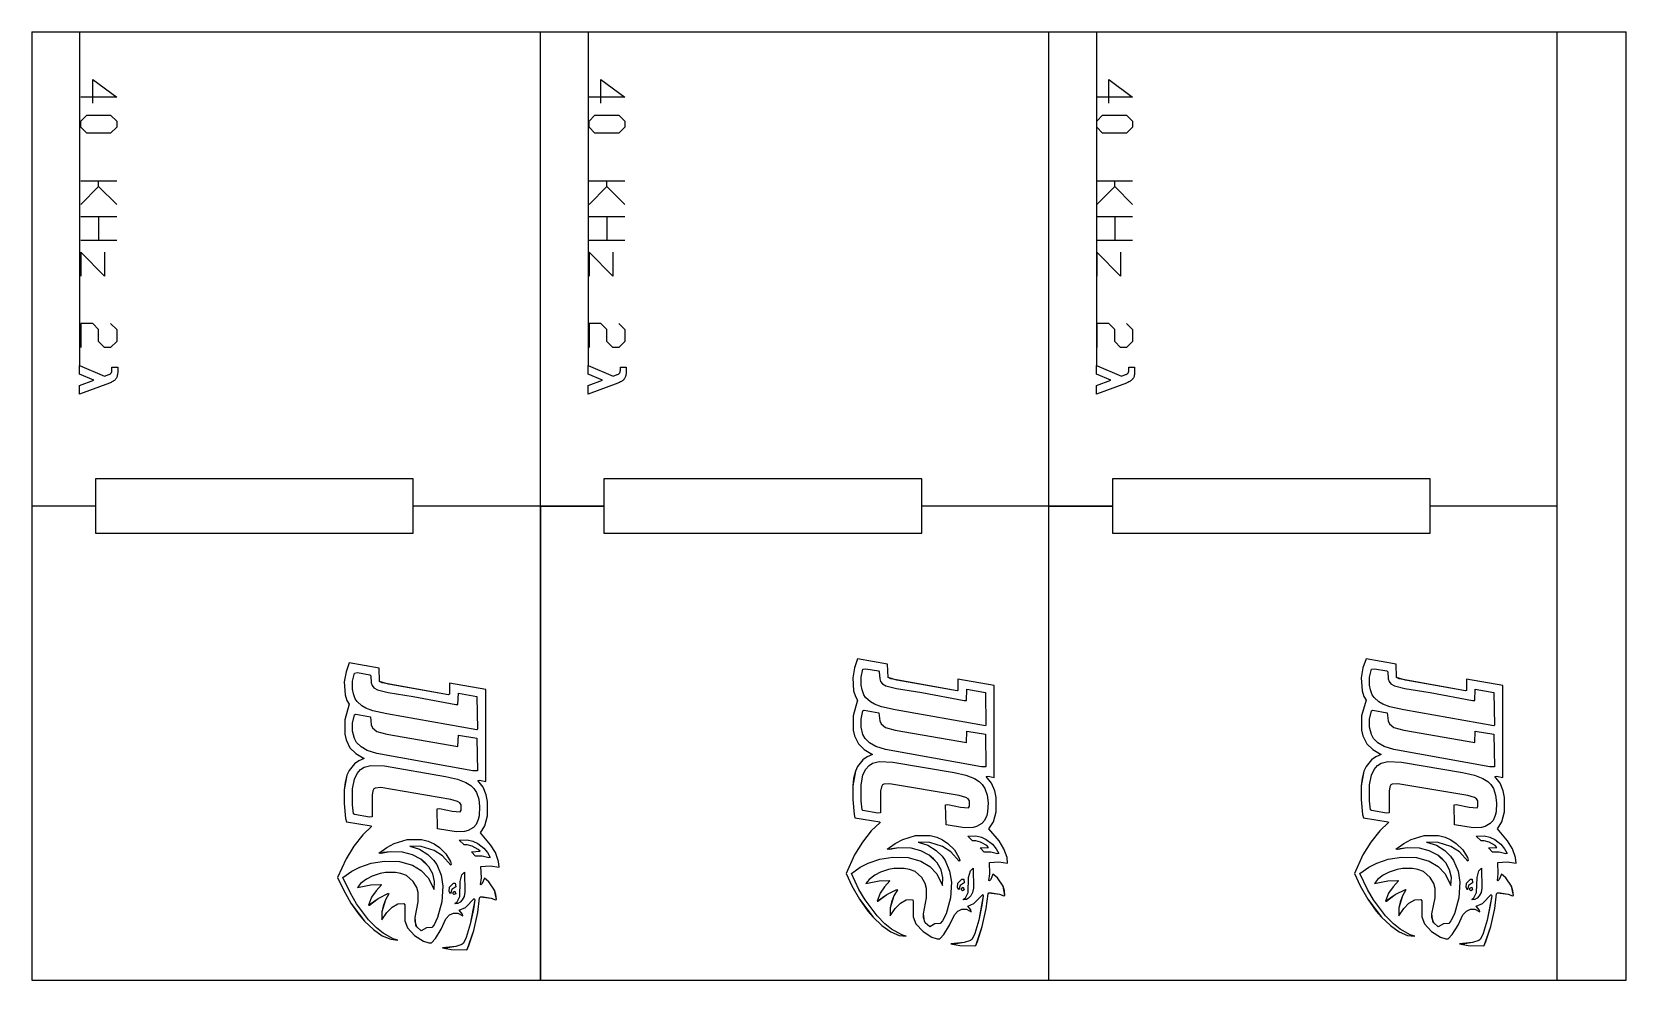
# Model space of a CAD drawing. Extents: x -1 to 500, y -2 to 297.
import ezdxf

# ---------------------------------------------------------------- set-up
doc = ezdxf.new("R2010")
doc.units = 0
for name, color, linetype in [('BOUNDS', 220, 'CONTINUOUS'), ('CONSTRUCTION_LINES', 30, 'CONTINUOUS'), ('CUT_1', 50, 'CONTINUOUS'), ('CUT_2', 10, 'CONTINUOUS'), ('SCAN', 90, 'CONTINUOUS')]:
    doc.layers.add(name, color=color, linetype=linetype)

msp = doc.modelspace()

# ---------------------------------------------------------------- linework, layer by layer
at = {"layer": 'BOUNDS'}
for p, q in [((-1.31, 296.75), (-1.31, -1.7)), ((-1.31, 296.75), (500.34, 296.75)), ((500.34, -1.7), (500.34, 296.75)), ((-1.31, -1.7), (500.34, -1.7))]:
    msp.add_line(p, q, dxfattribs=at)
at = {"layer": 'CONSTRUCTION_LINES'}
for p, q in [((-1.31, 296.75), (-1.31, 296.75)), ((-1.31, 296.75), (13.69, 296.75)), ((13.69, 296.75), (13.69, 281.75)), ((158.69, 296.75), (173.69, 296.75)), ((173.69, 296.75), (173.69, 281.75)), ((318.69, 296.75), (333.69, 296.75)), ((333.69, 296.75), (333.69, 281.75)), ((13.69, 281.75), (13.69, 191.75)), ((173.69, 281.75), (173.69, 191.75)), ((333.69, 281.75), (333.69, 191.75)), ((158.69, 147.52), (158.69, -1.7)), ((158.69, 147.52), (178.69, 147.52)), ((318.69, 147.52), (338.69, 147.52))]:
    msp.add_line(p, q, dxfattribs=at)
at = {"layer": 'CONSTRUCTION_LINES', "color": 3}
for points in [[(17.85, 274.26), (17.85, 281.77), (25.37, 276.15), (14.06, 276.15)], [(177.72, 274.26), (177.72, 281.77), (185.24, 276.15), (174, 276.15)], [(337.52, 274.26), (337.52, 281.77), (345.04, 276.15), (333.8, 276.15)], [(14.06, 249.88), (25.37, 249.88)], [(19.68, 248.06), (14.06, 242.37)], [(25.37, 242.37), (19.68, 248.06), (19.68, 249.88)], [(174, 249.88), (185.24, 249.88)], [(179.62, 248.06), (174, 242.37)], [(185.24, 242.37), (179.62, 248.06), (179.62, 249.88)], [(333.8, 249.88), (345.04, 249.88)], [(339.42, 248.06), (333.8, 242.37)], [(345.04, 242.37), (339.42, 248.06), (339.42, 249.88)], [(14.06, 238.64), (25.37, 238.64)], [(19.68, 238.64), (19.68, 231.13)], [(174, 238.64), (185.24, 238.64)], [(179.62, 238.64), (179.62, 231.13)], [(333.8, 238.64), (345.04, 238.64)], [(339.42, 238.64), (339.42, 231.13)], [(25.37, 231.13), (14.06, 231.13)], [(185.24, 231.13), (174, 231.13)], [(345.04, 231.13), (333.8, 231.13)], [(21.57, 227.41), (21.57, 219.89), (14.06, 227.41), (14.06, 219.89)], [(181.44, 227.41), (181.44, 219.89), (174, 227.41), (174, 219.89)], [(341.24, 227.41), (341.24, 219.89), (333.8, 227.41), (333.8, 219.89)], [(23.47, 204.93), (25.37, 203.03), (25.37, 199.31), (23.47, 197.41), (21.57, 197.41), (19.68, 199.31), (19.68, 203.03), (17.85, 204.93), (14.06, 204.93), (14.06, 197.41)], [(183.34, 204.93), (185.24, 203.03), (185.24, 199.31), (183.34, 197.41), (181.44, 197.41), (179.62, 199.31), (179.62, 203.03), (177.72, 204.93), (174, 204.93), (174, 197.41)], [(343.14, 204.93), (345.04, 203.03), (345.04, 199.31), (343.14, 197.41), (341.24, 197.41), (339.42, 199.31), (339.42, 203.03), (337.52, 204.93), (333.8, 204.93), (333.8, 197.41)]]:
    msp.add_lwpolyline(points, dxfattribs=at)
for points in [[(14.06, 268.64), (15.96, 270.53), (23.47, 270.53), (25.37, 268.64), (25.37, 266.74), (23.47, 264.91), (15.96, 264.91), (14.06, 266.74), (14.06, 268.64)], [(174, 268.64), (175.83, 270.53), (183.34, 270.53), (185.24, 268.64), (185.24, 266.74), (183.34, 264.91), (175.83, 264.91), (174, 266.74), (174, 268.64)], [(333.8, 268.64), (335.62, 270.53), (343.14, 270.53), (345.04, 268.64), (345.04, 266.74), (343.14, 264.91), (335.62, 264.91), (333.8, 266.74), (333.8, 268.64)]]:
    msp.add_lwpolyline(points, close=True, dxfattribs=at)
at = {"layer": 'CUT_1'}
for points in [[(118.69, 147.52), (118.69, 156.1), (18.69, 156.1), (18.69, 147.52)], [(278.69, 147.52), (278.69, 156.1), (178.69, 156.1), (178.69, 147.52)], [(438.69, 147.52), (438.69, 156.1), (338.69, 156.1), (338.69, 147.52)], [(18.69, 147.52), (18.69, 138.95), (118.69, 138.95), (118.69, 147.52)], [(178.69, 147.52), (178.69, 138.95), (278.69, 138.95), (278.69, 147.52)], [(338.69, 147.52), (338.69, 138.95), (438.69, 138.95), (438.69, 147.52)]]:
    msp.add_lwpolyline(points, dxfattribs=at)
at = {"layer": 'CUT_2'}
for p, q in [((158.69, -1.7), (158.69, 296.75)), ((318.69, -1.7), (318.69, 296.75)), ((478.69, -1.7), (478.69, 296.75))]:
    msp.add_line(p, q, dxfattribs=at)
at = {"layer": 'SCAN'}
for p, q in [((18.69, 147.52), (-1.31, 147.52)), ((178.69, 147.52), (118.69, 147.52)), ((338.69, 147.52), (278.69, 147.52)), ((478.69, 147.52), (438.69, 147.52))]:
    msp.add_line(p, q, dxfattribs=at)
for points in [[(21.55, 188.41), (22.85, 188.89), (22.99, 188.94), (23.24, 189.06), (23.4, 189.15), (23.48, 189.22), (23.56, 189.29), (23.63, 189.36), (23.66, 189.39), (23.68, 189.43), (23.73, 189.52), (23.77, 189.62), (23.8, 189.73), (23.83, 189.86), (23.85, 190), (23.87, 190.23), (23.87, 190.41), (23.87, 191.27), (25.69, 191.27), (25.69, 189.68), (25.68, 189.5), (25.67, 189.17), (25.63, 188.86), (25.57, 188.57), (25.5, 188.3), (25.41, 188.05), (25.29, 187.82), (25.16, 187.61), (25.09, 187.51), (25.01, 187.42), (24.84, 187.24), (24.64, 187.06), (24.42, 186.89), (24.17, 186.73), (23.89, 186.58), (23.59, 186.43), (23.27, 186.29), (23.1, 186.23), (13.69, 182.7), (13.69, 185.46), (18.22, 187.18), (13.69, 188.99), (13.69, 191.75)], [(181.55, 188.41), (182.85, 188.89), (182.99, 188.94), (183.24, 189.06), (183.4, 189.15), (183.48, 189.22), (183.56, 189.29), (183.63, 189.36), (183.66, 189.39), (183.68, 189.43), (183.73, 189.52), (183.77, 189.62), (183.8, 189.73), (183.83, 189.86), (183.85, 190), (183.87, 190.23), (183.87, 190.41), (183.87, 191.27), (185.69, 191.27), (185.69, 189.68), (185.68, 189.5), (185.67, 189.17), (185.63, 188.86), (185.57, 188.57), (185.5, 188.3), (185.41, 188.05), (185.29, 187.82), (185.16, 187.61), (185.09, 187.51), (185.01, 187.42), (184.84, 187.24), (184.64, 187.06), (184.42, 186.89), (184.17, 186.73), (183.89, 186.58), (183.59, 186.43), (183.27, 186.29), (183.1, 186.23), (173.69, 182.7), (173.69, 185.46), (178.22, 187.18), (173.69, 188.99), (173.69, 191.75)], [(341.55, 188.41), (342.85, 188.89), (342.99, 188.94), (343.24, 189.06), (343.4, 189.15), (343.48, 189.22), (343.56, 189.29), (343.63, 189.36), (343.66, 189.39), (343.68, 189.43), (343.73, 189.52), (343.77, 189.62), (343.8, 189.73), (343.83, 189.86), (343.85, 190), (343.87, 190.23), (343.87, 190.41), (343.87, 191.27), (345.69, 191.27), (345.69, 189.68), (345.68, 189.5), (345.67, 189.17), (345.63, 188.86), (345.57, 188.57), (345.5, 188.3), (345.41, 188.05), (345.29, 187.82), (345.16, 187.61), (345.09, 187.51), (345.01, 187.42), (344.84, 187.24), (344.64, 187.06), (344.42, 186.89), (344.17, 186.73), (343.89, 186.58), (343.59, 186.43), (343.27, 186.29), (343.1, 186.23), (333.69, 182.7), (333.69, 185.46), (338.22, 187.18), (333.69, 188.99), (333.69, 191.75)], [(135.39, 7.8), (135.67, 7.94), (137.75, 13.93), (139.01, 19.63), (139.56, 24.23), (139.84, 24.5), (143.18, 24.09), (144.57, 23.53), (144.85, 23.67), (144.29, 26.59), (142.49, 29.24), (141.09, 30.35), (140.4, 28.68), (139.98, 28.26), (139.84, 28.4), (140.12, 30.49), (139.98, 34.11), (142.9, 34.25), (145.69, 33.83), (145.55, 35.64), (144.57, 38.42), (143.04, 40.93), (139.84, 44.68), (141.23, 46.91), (142.07, 49.97), (142.07, 54.57), (141.65, 56.65), (140.68, 59.02), (139.01, 61.11), (139.56, 61.25), (141.51, 60.83), (141.51, 89.78), (130.1, 91.73), (130.1, 88.25), (129.82, 88.11), (110.89, 91.45), (108.11, 92.28), (107.97, 96.46), (98.51, 98.13), (97.53, 95.35), (96.97, 92.14), (97.25, 88.11), (97.81, 86.3), (98.51, 85.19), (97.11, 80.17), (97.11, 75.72), (97.53, 73.91), (98.78, 71.41), (100.59, 69.6), (103.24, 68.07), (101.57, 67.37), (100.18, 66.4), (98.51, 64.31), (97.81, 62.78), (96.97, 58.18), (96.97, 53.87), (97.39, 49.14), (97.67, 48.16), (105.46, 46.91), (105.6, 46.63), (102.82, 43.99), (100.04, 40.51), (97.53, 36.47), (94.89, 30.63), (96.7, 26.73), (99.06, 22.55), (103.38, 16.85), (106.16, 14.2), (108.94, 12.26), (111.59, 11.14), (113.81, 10.86), (112.42, 11.28), (109.22, 13.09), (107.13, 14.76), (104.63, 17.27), (100.87, 22.28), (98.92, 25.62), (96.56, 30.63), (99.34, 32.58), (101.85, 33.83), (105.46, 35.08), (109.64, 35.78), (114.37, 35.64), (118.41, 34.52), (121.19, 32.85), (123.42, 30.49), (125.23, 26.87), (125.37, 29.37), (124.81, 31.74), (123.56, 33.97), (121.05, 36.33), (118.41, 37.73), (115.35, 38.56), (111.45, 38.7), (108.53, 38.14), (107.83, 38.28), (110.34, 40.09), (112.7, 41.34), (116.74, 42.6), (121.33, 42.6), (123.42, 42.04), (125.23, 41.2), (126.9, 40.09), (128.99, 38), (130.38, 35.64), (130.66, 34.8), (130.52, 34.52), (127.87, 37.45), (125.23, 39.12), (121.19, 40.37), (117.57, 40.51), (120.63, 39.53), (123.28, 37.86), (125.09, 36.06), (126.06, 34.66), (127.45, 31.32), (128.01, 27.84), (127.73, 22.97), (126.34, 17.96), (125.23, 15.74), (124.53, 14.9), (122.86, 14.76), (121.19, 13.79), (119.8, 15.04), (119.52, 15.6), (119.24, 17.96), (120.22, 22.97), (120.22, 25.9), (119.8, 27.43), (118.69, 29.37), (116.6, 31.18), (114.79, 31.88), (113.12, 32.16), (109.92, 32.16), (108.25, 31.88), (105.74, 31.04), (103.93, 30.07), (102.12, 28.68), (101.15, 27.43), (105.33, 28.26), (108.53, 28.4), (108.67, 28.26), (107, 26.45), (105.6, 24.36), (104.63, 21.86), (107.69, 23.95), (110.89, 25.62), (111.03, 25.48), (109.92, 23.53), (108.8, 19.77), (108.8, 17.27), (110.34, 19.63), (112.01, 21.3), (113.81, 22.28), (115.76, 22.42), (116.04, 22), (116.04, 16.99), (116.88, 14.76), (119.1, 12.39), (121.89, 10.59), (123.56, 10.03), (124.39, 10.03), (125.65, 11.42), (127.45, 14.34), (128.99, 17.54), (130.1, 18.8), (131.35, 19.35), (132.74, 19.35), (134.27, 18.52), (134.13, 19.21), (133.16, 20.33), (135.11, 21.16), (137.89, 23.95), (138.03, 23.53), (136.64, 15.87), (135.39, 11.7), (134.55, 9.89), (134, 9.47), (132.05, 8.92), (127.87, 8.5), (130.66, 7.94)], [(135.39, 7.8), (135.67, 7.94), (136.22, 9.19), (137.75, 13.93), (139.01, 19.63), (139.56, 24.23), (139.84, 24.5), (140.68, 24.5), (143.18, 24.09), (144.57, 23.53), (144.85, 23.67), (144.71, 25.2), (144.29, 26.59), (142.49, 29.24), (141.09, 30.35), (140.4, 28.68), (139.98, 28.26), (139.84, 28.4), (140.12, 30.49), (139.98, 34.11), (142.9, 34.25), (145.69, 33.83), (145.55, 35.64), (144.57, 38.42), (143.04, 40.93), (139.84, 44.68), (141.23, 46.91), (142.07, 49.97), (142.07, 54.57), (141.65, 56.65), (140.68, 59.02), (139.01, 61.11), (139.56, 61.25), (141.51, 60.83), (141.51, 89.78), (130.1, 91.73), (130.1, 88.25), (129.82, 88.11), (108.94, 91.87), (108.11, 92.28), (107.97, 96.46), (98.51, 98.13), (97.53, 95.35), (96.97, 92.14), (97.25, 88.11), (97.81, 86.3), (98.51, 85.19), (97.11, 80.17), (97.11, 75.72), (97.53, 73.91), (98.78, 71.41), (100.59, 69.6), (103.24, 68.07), (101.57, 67.37), (100.18, 66.4), (98.51, 64.31), (97.81, 62.78), (97.25, 60.55), (96.97, 58.18), (96.97, 53.87), (97.39, 49.14), (97.67, 48.16), (105.46, 46.91), (105.6, 46.63), (102.82, 43.99), (100.04, 40.51), (97.53, 36.47), (94.89, 30.63), (96.7, 26.73), (99.06, 22.55), (101.71, 18.8), (103.38, 16.85), (106.16, 14.2), (108.94, 12.26), (111.59, 11.14), (113.81, 10.86), (112.42, 11.28), (109.22, 13.09), (107.13, 14.76), (104.63, 17.27), (100.87, 22.28), (98.92, 25.62), (96.56, 30.63), (99.34, 32.58), (101.85, 33.83), (105.46, 35.08), (109.64, 35.78), (114.37, 35.64), (118.41, 34.52), (121.19, 32.85), (123.42, 30.49), (125.23, 26.87), (125.37, 29.37), (124.81, 31.74), (123.56, 33.97), (122.44, 35.22), (121.05, 36.33), (118.41, 37.73), (115.35, 38.56), (111.45, 38.7), (109.22, 38.42), (108.53, 38.14), (107.83, 38.28), (110.34, 40.09), (112.7, 41.34), (116.74, 42.6), (121.33, 42.6), (123.42, 42.04), (125.23, 41.2), (126.9, 40.09), (128.99, 38), (130.38, 35.64), (130.66, 34.8), (130.52, 34.52), (127.87, 37.45), (125.23, 39.12), (121.19, 40.37), (117.57, 40.51), (120.63, 39.53), (123.28, 37.86), (125.09, 36.06), (126.06, 34.66), (127.45, 31.32), (128.01, 27.84), (127.73, 22.97), (126.34, 17.96), (125.23, 15.74), (124.53, 14.9), (122.86, 14.76), (121.19, 13.79), (119.8, 15.04), (119.24, 16.71), (119.24, 17.96), (120.22, 22.97), (120.22, 25.9), (119.8, 27.43), (118.69, 29.37), (116.6, 31.18), (114.79, 31.88), (113.12, 32.16), (109.92, 32.16), (108.25, 31.88), (105.74, 31.04), (103.93, 30.07), (102.12, 28.68), (101.15, 27.43), (105.33, 28.26), (108.53, 28.4), (108.67, 28.26), (107, 26.45), (105.6, 24.36), (104.63, 21.86), (104.91, 21.86), (107.69, 23.95), (110.89, 25.62), (111.03, 25.48), (109.92, 23.53), (109.22, 21.58), (108.8, 19.77), (108.8, 17.27), (110.34, 19.63), (112.01, 21.3), (113.81, 22.28), (115.76, 22.42), (116.04, 22), (116.04, 16.99), (116.88, 14.76), (119.1, 12.39), (121.89, 10.59), (123.56, 10.03), (124.39, 10.03), (125.65, 11.42), (127.45, 14.34), (128.99, 17.54), (130.1, 18.8), (131.35, 19.35), (132.74, 19.35), (134.27, 18.52), (134.13, 19.21), (133.16, 20.33), (135.11, 21.16), (137.89, 23.95), (138.03, 23.53), (137.61, 20.61), (136.64, 15.87), (135.39, 11.7), (134.55, 9.89), (134, 9.47), (132.05, 8.92), (129.54, 8.5), (127.87, 8.5), (130.66, 7.94)], [(295.39, 9.05), (295.67, 9.19), (297.75, 15.18), (299.01, 20.88), (299.56, 25.48), (299.84, 25.76), (303.18, 25.34), (304.57, 24.78), (304.85, 24.92), (304.29, 27.84), (302.49, 30.49), (301.09, 31.6), (300.4, 29.93), (299.98, 29.51), (299.84, 29.65), (300.12, 31.74), (299.98, 35.36), (302.9, 35.5), (305.69, 35.08), (305.55, 36.89), (304.57, 39.67), (303.04, 42.18), (299.84, 45.94), (301.23, 48.16), (302.07, 51.23), (302.07, 55.82), (301.65, 57.91), (300.68, 60.27), (299.01, 62.36), (299.56, 62.5), (301.51, 62.08), (301.51, 91.03), (290.1, 92.98), (290.1, 89.5), (289.82, 89.36), (270.89, 92.7), (268.11, 93.54), (267.97, 97.71), (258.51, 99.38), (257.53, 96.6), (256.97, 93.4), (257.25, 89.36), (257.81, 87.55), (258.51, 86.44), (257.11, 81.43), (257.11, 76.97), (257.53, 75.16), (258.78, 72.66), (260.59, 70.85), (263.24, 69.32), (261.57, 68.62), (260.18, 67.65), (258.51, 65.56), (257.81, 64.03), (256.97, 59.44), (256.97, 55.12), (257.39, 50.39), (257.67, 49.42), (265.46, 48.16), (265.6, 47.89), (262.82, 45.24), (260.04, 41.76), (257.53, 37.73), (254.89, 31.88), (256.7, 27.98), (259.06, 23.81), (263.38, 18.1), (266.16, 15.46), (268.94, 13.51), (271.59, 12.39), (273.81, 12.12), (272.42, 12.53), (269.22, 14.34), (267.13, 16.01), (264.63, 18.52), (260.87, 23.53), (258.92, 26.87), (256.56, 31.88), (259.34, 33.83), (261.85, 35.08), (265.46, 36.33), (269.64, 37.03), (274.37, 36.89), (278.41, 35.78), (281.19, 34.11), (283.42, 31.74), (285.23, 28.12), (285.37, 30.63), (284.81, 32.99), (283.56, 35.22), (281.05, 37.59), (278.41, 38.98), (275.35, 39.81), (271.45, 39.95), (268.53, 39.4), (267.83, 39.53), (270.34, 41.34), (272.7, 42.6), (276.74, 43.85), (281.33, 43.85), (283.42, 43.29), (285.23, 42.46), (286.9, 41.34), (288.99, 39.26), (290.38, 36.89), (290.66, 36.06), (290.52, 35.78), (287.87, 38.7), (285.23, 40.37), (281.19, 41.62), (277.57, 41.76), (280.63, 40.79), (283.28, 39.12), (285.09, 37.31), (286.06, 35.92), (287.45, 32.58), (288.01, 29.1), (287.73, 24.23), (286.34, 19.21), (285.23, 16.99), (284.53, 16.15), (282.86, 16.01), (281.19, 15.04), (279.8, 16.29), (279.52, 16.85), (279.24, 19.21), (280.22, 24.23), (280.22, 27.15), (279.8, 28.68), (278.69, 30.63), (276.6, 32.44), (274.79, 33.13), (273.12, 33.41), (269.92, 33.41), (268.25, 33.13), (265.74, 32.3), (263.93, 31.32), (262.12, 29.93), (261.15, 28.68), (265.33, 29.51), (268.53, 29.65), (268.67, 29.51), (267, 27.7), (265.6, 25.62), (264.63, 23.11), (267.69, 25.2), (270.89, 26.87), (271.03, 26.73), (269.92, 24.78), (268.8, 21.02), (268.8, 18.52), (270.34, 20.88), (272.01, 22.55), (273.81, 23.53), (275.76, 23.67), (276.04, 23.25), (276.04, 18.24), (276.88, 16.01), (279.1, 13.65), (281.89, 11.84), (283.56, 11.28), (284.39, 11.28), (285.65, 12.67), (287.45, 15.6), (288.99, 18.8), (290.1, 20.05), (291.35, 20.61), (292.74, 20.61), (294.27, 19.77), (294.13, 20.47), (293.16, 21.58), (295.11, 22.42), (297.89, 25.2), (298.03, 24.78), (296.64, 17.13), (295.39, 12.95), (294.55, 11.14), (294, 10.72), (292.05, 10.17), (287.87, 9.75), (290.66, 9.19)], [(295.39, 9.05), (295.67, 9.19), (296.22, 10.45), (297.75, 15.18), (299.01, 20.88), (299.56, 25.48), (299.84, 25.76), (300.68, 25.76), (303.18, 25.34), (304.57, 24.78), (304.85, 24.92), (304.71, 26.45), (304.29, 27.84), (302.49, 30.49), (301.09, 31.6), (300.4, 29.93), (299.98, 29.51), (299.84, 29.65), (300.12, 31.74), (299.98, 35.36), (302.9, 35.5), (305.69, 35.08), (305.55, 36.89), (304.57, 39.67), (303.04, 42.18), (299.84, 45.94), (301.23, 48.16), (302.07, 51.23), (302.07, 55.82), (301.65, 57.91), (300.68, 60.27), (299.01, 62.36), (299.56, 62.5), (301.51, 62.08), (301.51, 91.03), (290.1, 92.98), (290.1, 89.5), (289.82, 89.36), (268.94, 93.12), (268.11, 93.54), (267.97, 97.71), (258.51, 99.38), (257.53, 96.6), (256.97, 93.4), (257.25, 89.36), (257.81, 87.55), (258.51, 86.44), (257.11, 81.43), (257.11, 76.97), (257.53, 75.16), (258.78, 72.66), (260.59, 70.85), (263.24, 69.32), (261.57, 68.62), (260.18, 67.65), (258.51, 65.56), (257.81, 64.03), (257.25, 61.8), (256.97, 59.44), (256.97, 55.12), (257.39, 50.39), (257.67, 49.42), (265.46, 48.16), (265.6, 47.89), (262.82, 45.24), (260.04, 41.76), (257.53, 37.73), (254.89, 31.88), (256.7, 27.98), (259.06, 23.81), (261.71, 20.05), (263.38, 18.1), (266.16, 15.46), (268.94, 13.51), (271.59, 12.39), (273.81, 12.12), (272.42, 12.53), (269.22, 14.34), (267.13, 16.01), (264.63, 18.52), (260.87, 23.53), (258.92, 26.87), (256.56, 31.88), (259.34, 33.83), (261.85, 35.08), (265.46, 36.33), (269.64, 37.03), (274.37, 36.89), (278.41, 35.78), (281.19, 34.11), (283.42, 31.74), (285.23, 28.12), (285.37, 30.63), (284.81, 32.99), (283.56, 35.22), (282.44, 36.47), (281.05, 37.59), (278.41, 38.98), (275.35, 39.81), (271.45, 39.95), (269.22, 39.67), (268.53, 39.4), (267.83, 39.53), (270.34, 41.34), (272.7, 42.6), (276.74, 43.85), (281.33, 43.85), (283.42, 43.29), (285.23, 42.46), (286.9, 41.34), (288.99, 39.26), (290.38, 36.89), (290.66, 36.06), (290.52, 35.78), (287.87, 38.7), (285.23, 40.37), (281.19, 41.62), (277.57, 41.76), (280.63, 40.79), (283.28, 39.12), (285.09, 37.31), (286.06, 35.92), (287.45, 32.58), (288.01, 29.1), (287.73, 24.23), (286.34, 19.21), (285.23, 16.99), (284.53, 16.15), (282.86, 16.01), (281.19, 15.04), (279.8, 16.29), (279.24, 17.96), (279.24, 19.21), (280.22, 24.23), (280.22, 27.15), (279.8, 28.68), (278.69, 30.63), (276.6, 32.44), (274.79, 33.13), (273.12, 33.41), (269.92, 33.41), (268.25, 33.13), (265.74, 32.3), (263.93, 31.32), (262.12, 29.93), (261.15, 28.68), (265.33, 29.51), (268.53, 29.65), (268.67, 29.51), (267, 27.7), (265.6, 25.62), (264.63, 23.11), (264.91, 23.11), (267.69, 25.2), (270.89, 26.87), (271.03, 26.73), (269.92, 24.78), (269.22, 22.83), (268.8, 21.02), (268.8, 18.52), (270.34, 20.88), (272.01, 22.55), (273.81, 23.53), (275.76, 23.67), (276.04, 23.25), (276.04, 18.24), (276.88, 16.01), (279.1, 13.65), (281.89, 11.84), (283.56, 11.28), (284.39, 11.28), (285.65, 12.67), (287.45, 15.6), (288.99, 18.8), (290.1, 20.05), (291.35, 20.61), (292.74, 20.61), (294.27, 19.77), (294.13, 20.47), (293.16, 21.58), (295.11, 22.42), (297.89, 25.2), (298.03, 24.78), (297.61, 21.86), (296.64, 17.13), (295.39, 12.95), (294.55, 11.14), (294, 10.72), (292.05, 10.17), (289.54, 9.75), (287.87, 9.75), (290.66, 9.19)], [(298.87, 78.5), (298.73, 78.37), (270.34, 83.38), (266.02, 84.35), (263.79, 85.19), (262.54, 85.88), (261.01, 87.27), (260.45, 88.11), (259.9, 89.64), (259.62, 91.17), (259.62, 93.67), (260.18, 96.18), (261.15, 96.32), (265.05, 95.62), (265.33, 95.35), (265.46, 93.12), (265.74, 92.28), (266.3, 91.59), (267.41, 90.89), (270.75, 90.06), (278.69, 88.8), (292.05, 86.3), (292.74, 86.3), (292.88, 89.92), (298.73, 88.8)], [(455.39, 9.05), (455.67, 9.19), (457.75, 15.18), (459.01, 20.88), (459.56, 25.48), (459.84, 25.76), (463.18, 25.34), (464.57, 24.78), (464.85, 24.92), (464.29, 27.84), (462.49, 30.49), (461.09, 31.6), (460.4, 29.93), (459.98, 29.51), (459.84, 29.65), (460.12, 31.74), (459.98, 35.36), (462.9, 35.5), (465.69, 35.08), (465.55, 36.89), (464.57, 39.67), (463.04, 42.18), (459.84, 45.94), (461.23, 48.16), (462.07, 51.23), (462.07, 55.82), (461.65, 57.91), (460.68, 60.27), (459.01, 62.36), (459.56, 62.5), (461.51, 62.08), (461.51, 91.03), (450.1, 92.98), (450.1, 89.5), (449.82, 89.36), (430.89, 92.7), (428.11, 93.54), (427.97, 97.71), (418.51, 99.38), (417.53, 96.6), (416.97, 93.4), (417.25, 89.36), (417.81, 87.55), (418.51, 86.44), (417.11, 81.43), (417.11, 76.97), (417.53, 75.16), (418.78, 72.66), (420.59, 70.85), (423.24, 69.32), (421.57, 68.62), (420.18, 67.65), (418.51, 65.56), (417.81, 64.03), (416.97, 59.44), (416.97, 55.12), (417.39, 50.39), (417.67, 49.42), (425.46, 48.16), (425.6, 47.89), (422.82, 45.24), (420.04, 41.76), (417.53, 37.73), (414.89, 31.88), (416.7, 27.98), (419.06, 23.81), (423.38, 18.1), (426.16, 15.46), (428.94, 13.51), (431.59, 12.39), (433.81, 12.12), (432.42, 12.53), (429.22, 14.34), (427.13, 16.01), (424.63, 18.52), (420.87, 23.53), (418.92, 26.87), (416.56, 31.88), (419.34, 33.83), (421.85, 35.08), (425.46, 36.33), (429.64, 37.03), (434.37, 36.89), (438.41, 35.78), (441.19, 34.11), (443.42, 31.74), (445.23, 28.12), (445.37, 30.63), (444.81, 32.99), (443.56, 35.22), (441.05, 37.59), (438.41, 38.98), (435.35, 39.81), (431.45, 39.95), (428.53, 39.4), (427.83, 39.53), (430.34, 41.34), (432.7, 42.6), (436.74, 43.85), (441.33, 43.85), (443.42, 43.29), (445.23, 42.46), (446.9, 41.34), (448.99, 39.26), (450.38, 36.89), (450.66, 36.06), (450.52, 35.78), (447.87, 38.7), (445.23, 40.37), (441.19, 41.62), (437.57, 41.76), (440.63, 40.79), (443.28, 39.12), (445.09, 37.31), (446.06, 35.92), (447.45, 32.58), (448.01, 29.1), (447.73, 24.23), (446.34, 19.21), (445.23, 16.99), (444.53, 16.15), (442.86, 16.01), (441.19, 15.04), (439.8, 16.29), (439.52, 16.85), (439.24, 19.21), (440.22, 24.23), (440.22, 27.15), (439.8, 28.68), (438.69, 30.63), (436.6, 32.44), (434.79, 33.13), (433.12, 33.41), (429.92, 33.41), (428.25, 33.13), (425.74, 32.3), (423.93, 31.32), (422.12, 29.93), (421.15, 28.68), (425.33, 29.51), (428.53, 29.65), (428.67, 29.51), (427, 27.7), (425.6, 25.62), (424.63, 23.11), (427.69, 25.2), (430.89, 26.87), (431.03, 26.73), (429.92, 24.78), (428.8, 21.02), (428.8, 18.52), (430.34, 20.88), (432.01, 22.55), (433.81, 23.53), (435.76, 23.67), (436.04, 23.25), (436.04, 18.24), (436.88, 16.01), (439.1, 13.65), (441.89, 11.84), (443.56, 11.28), (444.39, 11.28), (445.65, 12.67), (447.45, 15.6), (448.99, 18.8), (450.1, 20.05), (451.35, 20.61), (452.74, 20.61), (454.27, 19.77), (454.13, 20.47), (453.16, 21.58), (455.11, 22.42), (457.89, 25.2), (458.03, 24.78), (456.64, 17.13), (455.39, 12.95), (454.55, 11.14), (454, 10.72), (452.05, 10.17), (447.87, 9.75), (450.66, 9.19)], [(455.39, 9.05), (455.67, 9.19), (456.22, 10.45), (457.75, 15.18), (459.01, 20.88), (459.56, 25.48), (459.84, 25.76), (460.68, 25.76), (463.18, 25.34), (464.57, 24.78), (464.85, 24.92), (464.71, 26.45), (464.29, 27.84), (462.49, 30.49), (461.09, 31.6), (460.4, 29.93), (459.98, 29.51), (459.84, 29.65), (460.12, 31.74), (459.98, 35.36), (462.9, 35.5), (465.69, 35.08), (465.55, 36.89), (464.57, 39.67), (463.04, 42.18), (459.84, 45.94), (461.23, 48.16), (462.07, 51.23), (462.07, 55.82), (461.65, 57.91), (460.68, 60.27), (459.01, 62.36), (459.56, 62.5), (461.51, 62.08), (461.51, 91.03), (450.1, 92.98), (450.1, 89.5), (449.82, 89.36), (428.94, 93.12), (428.11, 93.54), (427.97, 97.71), (418.51, 99.38), (417.53, 96.6), (416.97, 93.4), (417.25, 89.36), (417.81, 87.55), (418.51, 86.44), (417.11, 81.43), (417.11, 76.97), (417.53, 75.16), (418.78, 72.66), (420.59, 70.85), (423.24, 69.32), (421.57, 68.62), (420.18, 67.65), (418.51, 65.56), (417.81, 64.03), (417.25, 61.8), (416.97, 59.44), (416.97, 55.12), (417.39, 50.39), (417.67, 49.42), (425.46, 48.16), (425.6, 47.89), (422.82, 45.24), (420.04, 41.76), (417.53, 37.73), (414.89, 31.88), (416.7, 27.98), (419.06, 23.81), (421.71, 20.05), (423.38, 18.1), (426.16, 15.46), (428.94, 13.51), (431.59, 12.39), (433.81, 12.12), (432.42, 12.53), (429.22, 14.34), (427.13, 16.01), (424.63, 18.52), (420.87, 23.53), (418.92, 26.87), (416.56, 31.88), (419.34, 33.83), (421.85, 35.08), (425.46, 36.33), (429.64, 37.03), (434.37, 36.89), (438.41, 35.78), (441.19, 34.11), (443.42, 31.74), (445.23, 28.12), (445.37, 30.63), (444.81, 32.99), (443.56, 35.22), (442.44, 36.47), (441.05, 37.59), (438.41, 38.98), (435.35, 39.81), (431.45, 39.95), (429.22, 39.67), (428.53, 39.4), (427.83, 39.53), (430.34, 41.34), (432.7, 42.6), (436.74, 43.85), (441.33, 43.85), (443.42, 43.29), (445.23, 42.46), (446.9, 41.34), (448.99, 39.26), (450.38, 36.89), (450.66, 36.06), (450.52, 35.78), (447.87, 38.7), (445.23, 40.37), (441.19, 41.62), (437.57, 41.76), (440.63, 40.79), (443.28, 39.12), (445.09, 37.31), (446.06, 35.92), (447.45, 32.58), (448.01, 29.1), (447.73, 24.23), (446.34, 19.21), (445.23, 16.99), (444.53, 16.15), (442.86, 16.01), (441.19, 15.04), (439.8, 16.29), (439.24, 17.96), (439.24, 19.21), (440.22, 24.23), (440.22, 27.15), (439.8, 28.68), (438.69, 30.63), (436.6, 32.44), (434.79, 33.13), (433.12, 33.41), (429.92, 33.41), (428.25, 33.13), (425.74, 32.3), (423.93, 31.32), (422.12, 29.93), (421.15, 28.68), (425.33, 29.51), (428.53, 29.65), (428.67, 29.51), (427, 27.7), (425.6, 25.62), (424.63, 23.11), (424.91, 23.11), (427.69, 25.2), (430.89, 26.87), (431.03, 26.73), (429.92, 24.78), (429.22, 22.83), (428.8, 21.02), (428.8, 18.52), (430.34, 20.88), (432.01, 22.55), (433.81, 23.53), (435.76, 23.67), (436.04, 23.25), (436.04, 18.24), (436.88, 16.01), (439.1, 13.65), (441.89, 11.84), (443.56, 11.28), (444.39, 11.28), (445.65, 12.67), (447.45, 15.6), (448.99, 18.8), (450.1, 20.05), (451.35, 20.61), (452.74, 20.61), (454.27, 19.77), (454.13, 20.47), (453.16, 21.58), (455.11, 22.42), (457.89, 25.2), (458.03, 24.78), (457.61, 21.86), (456.64, 17.13), (455.39, 12.95), (454.55, 11.14), (454, 10.72), (452.05, 10.17), (449.54, 9.75), (447.87, 9.75), (450.66, 9.19)], [(458.87, 78.5), (458.73, 78.37), (430.34, 83.38), (426.02, 84.35), (423.79, 85.19), (422.54, 85.88), (421.01, 87.27), (420.45, 88.11), (419.9, 89.64), (419.62, 91.17), (419.62, 93.67), (420.18, 96.18), (421.15, 96.32), (425.05, 95.62), (425.33, 95.35), (425.46, 93.12), (425.74, 92.28), (426.3, 91.59), (427.41, 90.89), (430.75, 90.06), (438.69, 88.8), (452.05, 86.3), (452.74, 86.3), (452.88, 89.92), (458.73, 88.8)], [(138.87, 77.25), (138.73, 77.11), (110.34, 82.12), (106.02, 83.1), (103.79, 83.93), (102.54, 84.63), (101.01, 86.02), (100.45, 86.86), (99.9, 88.39), (99.62, 89.92), (99.62, 92.42), (100.18, 94.93), (101.15, 95.07), (105.05, 94.37), (105.33, 94.09), (105.46, 91.87), (105.74, 91.03), (106.3, 90.33), (107.41, 89.64), (110.75, 88.8), (118.69, 87.55), (132.05, 85.05), (132.74, 85.05), (132.88, 88.66), (138.73, 87.55)], [(138.87, 64.17), (137.48, 64.17), (107.27, 69.6), (104.21, 70.57), (102.26, 71.68), (100.87, 73.08), (100.18, 74.33), (99.62, 76.7), (99.62, 79.2), (100.18, 81.84), (100.59, 81.98), (105.19, 81.15), (105.46, 78.64), (105.88, 77.67), (107.27, 76.56), (110.34, 75.72), (132.74, 71.82), (132.88, 75.44), (138.73, 74.47)], [(298.87, 65.42), (297.48, 65.42), (267.27, 70.85), (264.21, 71.82), (262.26, 72.94), (260.87, 74.33), (260.18, 75.58), (259.62, 77.95), (259.62, 80.45), (260.18, 83.1), (260.59, 83.24), (265.19, 82.4), (265.46, 79.9), (265.88, 78.92), (267.27, 77.81), (270.34, 76.97), (292.74, 73.08), (292.88, 76.7), (298.73, 75.72)], [(458.87, 65.42), (457.48, 65.42), (427.27, 70.85), (424.21, 71.82), (422.26, 72.94), (420.87, 74.33), (420.18, 75.58), (419.62, 77.95), (419.62, 80.45), (420.18, 83.1), (420.59, 83.24), (425.19, 82.4), (425.46, 79.9), (425.88, 78.92), (427.27, 77.81), (430.34, 76.97), (452.74, 73.08), (452.88, 76.7), (458.73, 75.72)], [(139.15, 48.86), (138.45, 47.33), (137.61, 46.35), (135.94, 45.38), (134.83, 45.1), (132.19, 44.96), (126.34, 45.94), (126.2, 52.2), (126.9, 52.34), (130.93, 51.5), (133.44, 51.23), (133.72, 51.78), (133.72, 53.45), (133.3, 54.15), (132.6, 54.57), (130.52, 55.12), (108.53, 58.88), (106.72, 58.74), (106.3, 58.46), (106.02, 57.91), (105.74, 56.51), (105.74, 49.69), (104.91, 49.56), (100.18, 50.39), (99.9, 50.67), (99.62, 53.45), (99.62, 58.46), (100.18, 61.52), (101.01, 63.33), (102.12, 64.59), (103.24, 65.28), (105.33, 65.84), (109.64, 65.7), (128.85, 62.36), (132.6, 61.52), (135.25, 60.55), (136.78, 59.58), (137.75, 58.6), (138.59, 57.35), (139.28, 55.26), (139.56, 52.9), (139.42, 49.97)], [(299.15, 50.11), (298.45, 48.58), (297.61, 47.61), (295.94, 46.63), (294.83, 46.35), (292.19, 46.22), (286.34, 47.19), (286.2, 53.45), (286.9, 53.59), (290.93, 52.76), (293.44, 52.48), (293.72, 53.03), (293.72, 54.71), (293.3, 55.4), (292.6, 55.82), (290.52, 56.38), (268.53, 60.13), (266.72, 59.99), (266.3, 59.72), (266.02, 59.16), (265.74, 57.77), (265.74, 50.95), (264.91, 50.81), (260.18, 51.64), (259.9, 51.92), (259.62, 54.71), (259.62, 59.72), (260.18, 62.78), (261.01, 64.59), (262.12, 65.84), (263.24, 66.54), (265.33, 67.09), (269.64, 66.95), (288.85, 63.61), (292.6, 62.78), (295.25, 61.8), (296.78, 60.83), (297.75, 59.85), (298.59, 58.6), (299.28, 56.51), (299.56, 54.15), (299.42, 51.23)], [(459.15, 50.11), (458.45, 48.58), (457.61, 47.61), (455.94, 46.63), (454.83, 46.35), (452.19, 46.22), (446.34, 47.19), (446.2, 53.45), (446.9, 53.59), (450.93, 52.76), (453.44, 52.48), (453.72, 53.03), (453.72, 54.71), (453.3, 55.4), (452.6, 55.82), (450.52, 56.38), (428.53, 60.13), (426.72, 59.99), (426.3, 59.72), (426.02, 59.16), (425.74, 57.77), (425.74, 50.95), (424.91, 50.81), (420.18, 51.64), (419.9, 51.92), (419.62, 54.71), (419.62, 59.72), (420.18, 62.78), (421.01, 64.59), (422.12, 65.84), (423.24, 66.54), (425.33, 67.09), (429.64, 66.95), (448.85, 63.61), (452.6, 62.78), (455.25, 61.8), (456.78, 60.83), (457.75, 59.85), (458.59, 58.6), (459.28, 56.51), (459.56, 54.15), (459.42, 51.23)], [(142.9, 36.89), (142.49, 36.75), (140.4, 37.31), (138.31, 37.31), (137.06, 38.7), (139.7, 38.84), (139.15, 39.4), (137.2, 40.51), (135.67, 40.93), (134.69, 40.93), (133.16, 42.32), (135.67, 42.46), (137.48, 42.04), (139.01, 41.34), (140.95, 39.81), (142.07, 38.42)], [(302.9, 38.14), (302.49, 38), (300.4, 38.56), (298.31, 38.56), (297.06, 39.95), (299.7, 40.09), (299.15, 40.65), (297.2, 41.76), (295.67, 42.18), (294.69, 42.18), (293.16, 43.57), (295.67, 43.71), (297.48, 43.29), (299.01, 42.6), (300.95, 41.07), (302.07, 39.67)], [(462.9, 38.14), (462.49, 38), (460.4, 38.56), (458.31, 38.56), (457.06, 39.95), (459.7, 40.09), (459.15, 40.65), (457.2, 41.76), (455.67, 42.18), (454.69, 42.18), (453.16, 43.57), (455.67, 43.71), (457.48, 43.29), (459.01, 42.6), (460.95, 41.07), (462.07, 39.67)], [(134.83, 32.3), (134.97, 26.03), (134.69, 24.64), (134.13, 23.53), (133.44, 22.83), (132.74, 22.42), (131.91, 22.28), (131.77, 22.42), (132.46, 22.97), (133.3, 24.64), (133.44, 29.37), (134, 31.46)], [(294.83, 33.55), (294.97, 27.29), (294.69, 25.9), (294.13, 24.78), (293.44, 24.09), (292.74, 23.67), (291.91, 23.53), (291.77, 23.67), (292.46, 24.23), (293.3, 25.9), (293.44, 30.63), (294, 32.71)], [(454.83, 33.55), (454.97, 27.29), (454.69, 25.9), (454.13, 24.78), (453.44, 24.09), (452.74, 23.67), (451.91, 23.53), (451.77, 23.67), (452.46, 24.23), (453.3, 25.9), (453.44, 30.63), (454, 32.71)], [(131.91, 28.82), (132.05, 27.7), (130.79, 26.87), (130.38, 25.48), (129.96, 26.17), (130.1, 27.57), (131.35, 28.82)], [(131.77, 26.31), (132.05, 25.48), (131.49, 25.2), (131.21, 25.48), (131.21, 26.03)], [(291.91, 30.07), (292.05, 28.96), (290.79, 28.12), (290.38, 26.73), (289.96, 27.43), (290.1, 28.82), (291.35, 30.07)], [(291.77, 27.57), (292.05, 26.73), (291.49, 26.45), (291.21, 26.73), (291.21, 27.29)], [(451.91, 30.07), (452.05, 28.96), (450.79, 28.12), (450.38, 26.73), (449.96, 27.43), (450.1, 28.82), (451.35, 30.07)], [(451.77, 27.57), (452.05, 26.73), (451.49, 26.45), (451.21, 26.73), (451.21, 27.29)]]:
    msp.add_lwpolyline(points, close=True, dxfattribs=at)

doc.saveas('drawing.dxf')
